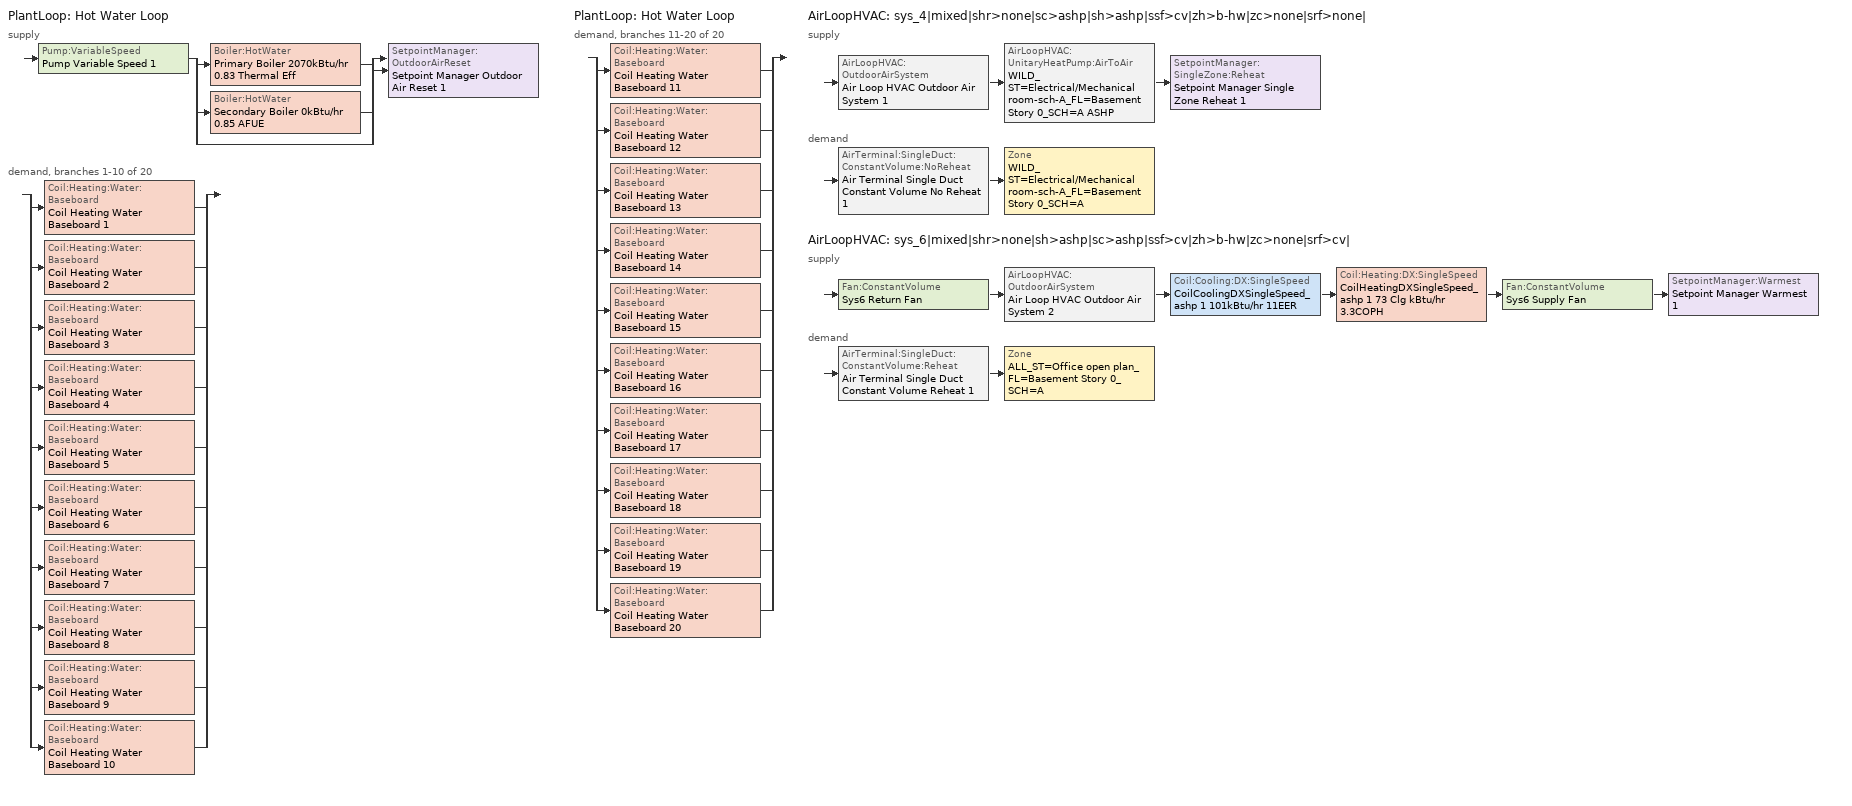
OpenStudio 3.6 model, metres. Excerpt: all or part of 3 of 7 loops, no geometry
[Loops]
PlantLoop 'Hot Water Loop'
 supply: Pump:VariableSpeed 'Pump Variable Speed 1' > split
  | Boiler:HotWater 'Primary Boiler 2070kBtu/hr 0.83 Thermal Eff'
  | Boiler:HotWater 'Secondary Boiler 0kBtu/hr 0.85 AFUE'
  | bypass
  join > SetpointManager:OutdoorAirReset 'Setpoint Manager Outdoor Air Reset 1'
 demand, branches 1-10 of 20: split
  | Coil:Heating:Water:Baseboard 'Coil Heating Water Baseboard 1'
  | Coil:Heating:Water:Baseboard 'Coil Heating Water Baseboard 2'
  | Coil:Heating:Water:Baseboard 'Coil Heating Water Baseboard 3'
  | Coil:Heating:Water:Baseboard 'Coil Heating Water Baseboard 4'
  | Coil:Heating:Water:Baseboard 'Coil Heating Water Baseboard 5'
  | Coil:Heating:Water:Baseboard 'Coil Heating Water Baseboard 6'
  | Coil:Heating:Water:Baseboard 'Coil Heating Water Baseboard 7'
  | Coil:Heating:Water:Baseboard 'Coil Heating Water Baseboard 8'
  | Coil:Heating:Water:Baseboard 'Coil Heating Water Baseboard 9'
  | Coil:Heating:Water:Baseboard 'Coil Heating Water Baseboard 10'
PlantLoop 'Hot Water Loop'
 demand, branches 11-20 of 20: split
  | Coil:Heating:Water:Baseboard 'Coil Heating Water Baseboard 11'
  | Coil:Heating:Water:Baseboard 'Coil Heating Water Baseboard 12'
  | Coil:Heating:Water:Baseboard 'Coil Heating Water Baseboard 13'
  | Coil:Heating:Water:Baseboard 'Coil Heating Water Baseboard 14'
  | Coil:Heating:Water:Baseboard 'Coil Heating Water Baseboard 15'
  | Coil:Heating:Water:Baseboard 'Coil Heating Water Baseboard 16'
  | Coil:Heating:Water:Baseboard 'Coil Heating Water Baseboard 17'
  | Coil:Heating:Water:Baseboard 'Coil Heating Water Baseboard 18'
  | Coil:Heating:Water:Baseboard 'Coil Heating Water Baseboard 19'
  | Coil:Heating:Water:Baseboard 'Coil Heating Water Baseboard 20'
AirLoopHVAC 'sys_4|mixed|shr>none|sc>ashp|sh>ashp|ssf>cv|zh>b-hw|zc>none|srf>none|'
 supply: AirLoopHVAC:OutdoorAirSystem 'Air Loop HVAC Outdoor Air System 1' > AirLoopHVAC:UnitaryHeatPump:AirToAir 'WILD_ST=Electrical/Mechanical room-sch-A_FL=Basement Story 0_SCH=A ASHP' > SetpointManager:SingleZone:Reheat 'Setpoint Manager Single Zone Reheat 1'
 demand: AirTerminal:SingleDuct:ConstantVolume:NoReheat 'Air Terminal Single Duct Constant Volume No Reheat 1' > Zone 'WILD_ST=Electrical/Mechanical room-sch-A_FL=Basement Story 0_SCH=A'
AirLoopHVAC 'sys_6|mixed|shr>none|sh>ashp|sc>ashp|ssf>cv|zh>b-hw|zc>none|srf>cv|'
 supply: Fan:ConstantVolume 'Sys6 Return Fan' > AirLoopHVAC:OutdoorAirSystem 'Air Loop HVAC Outdoor Air System 2' > Coil:Cooling:DX:SingleSpeed 'CoilCoolingDXSingleSpeed_ashp 1 101kBtu/hr 11EER' > Coil:Heating:DX:SingleSpeed 'CoilHeatingDXSingleSpeed_ashp 1 73 Clg kBtu/hr 3.3COPH' > Fan:ConstantVolume 'Sys6 Supply Fan' > SetpointManager:Warmest 'Setpoint Manager Warmest 1'
 demand: AirTerminal:SingleDuct:ConstantVolume:Reheat 'Air Terminal Single Duct Constant Volume Reheat 1' > Zone 'ALL_ST=Office open plan_FL=Basement Story 0_SCH=A'
[Sizing:Zone] Zone Cooling Design Supply Air Temperature Input Method=TemperatureDifference; Zone Cooling Design Supply Air Temperature {C}=14; Zone Cooling Design Supply Air Temperature Difference {deltaC}=11; Zone Heating Design Supply Air Temperature Input Method=TemperatureDifference; Zone Heating Design Supply Air Temperature {C}=40; Zone Heating Design Supply Air Temperature Difference {deltaC}=21; Zone Cooling Design Supply Air Humidity Ratio {kg-H2O/kg-air}=0.0085; Zone Heating Design Supply Air Humidity Ratio {kg-H2O/kg-air}=0.008; Zone Heating Sizing Factor=1.3; Zone Cooling Sizing Factor=1; Cooling Design Air Flow Method=DesignDay; Heating Design Air Flow Method=DesignDay; Account for Dedicated Outdoor Air System=No; Dedicated Outdoor Air System Control Strategy=NeutralSupplyAir; Dedicated Outdoor Air Low Setpoint Temperature for Design {C}=autosize; Dedicated Outdoor Air High Setpoint Temperature for Design {C}=autosize; Zone Load Sizing Method=Sensible Load Only No Latent Load; Zone Latent Cooling Design Supply Air Humidity Ratio Input Method=HumidityRatioDifference; Zone Cooling Design Supply Air Humidity Ratio Difference {kgWater/kgDryAir}=0.005; Zone Latent Heating Design Supply Air Humidity Ratio Input Method=HumidityRatioDifference; Zone Humidification Design Supply Air Humidity Ratio Difference {kgWater/kgDryAir}=0.005
ALL_ST=Office open plan_FL=Basement Story 0_SCH=A; WILD_ST=Electrical/Mechanical room-sch-A_FL=Basement Story 0_SCH=A
[Zone equipment]
ALL_ST=Office open plan_FL=Basement Story 0_SCH=A: Zone HVAC Baseboard Convective Water 2, Air Terminal Single Duct Constant Volume Reheat 1
WILD_ST=Electrical/Mechanical room-sch-A_FL=Basement Story 0_SCH=A: Zone HVAC Baseboard Convective Water 1, Air Terminal Single Duct Constant Volume No Reheat 1
[PlantLoop]
Hot Water Loop: Fluid Type=Water; Glycol Concentration=0; Plant Loop Volume {m3}=Autocalculate; Load Distribution Scheme=Optimal
[Sizing:Plant]
Hot Water Loop: Loop Type=Heating; Design Loop Exit Temperature {C}=82; Loop Design Temperature Difference {deltaC}=16; Sizing Option=NonCoincident; Zone Timesteps in Averaging Window=1; Coincident Sizing Factor Mode=None
[Pump:VariableSpeed]
Pump Variable Speed 1: Rated Pump Head {Pa}=210100; Motor Efficiency=0.895; Pump Control Type=Intermittent; Skin Loss Radiative Fraction=0.5; Design Power Sizing Method=PowerPerFlowPerPressure; Design Electric Power per Unit Flow Rate {W/(m3/s)}=348701.1; Design Shaft Power per Unit Flow Rate per Unit Head {W-s/m3-Pa}=1.28205; Design Minimum Flow Rate Fraction=0
[Boiler:HotWater] Fuel Type=NaturalGas; Normalized Boiler Efficiency Curve=BOILER-EFFFPLR-NECB2011; Water Outlet Upper Temperature Limit {C}=99; Parasitic Electric Load {W}=0; Sizing Factor=1
Name | Nominal Capacity {W} | Nominal Thermal Efficiency | Minimum Part Load Ratio | Boiler Flow Mode
Primary Boiler 2070kBtu/hr 0.83 Thermal Eff | 606734 | 0.83 | 0.25 | LeavingSetpointModulated
Secondary Boiler 0kBtu/hr 0.85 AFUE | 0.001 | 0.85 |  | ConstantFlow
[SetpointManager:OutdoorAirReset]
Setpoint Manager Outdoor Air Reset 1: Control Variable=Temperature; Setpoint at Outdoor Low Temperature {C}=82; Outdoor Low Temperature {C}=-16; Setpoint at Outdoor High Temperature {C}=60; Outdoor High Temperature {C}=0; Setpoint Node or NodeList=Hot Water Loop Supply Outlet Node
[AirLoopHVAC] Design Supply Air Flow Rate {m3/s}=autosize; Design Return Air Flow Fraction of Supply Air Flow=1
Name | Availability Schedule
sys_4|mixed|shr>none|sc>ashp|sh>ashp|ssf>cv|zh>b-hw|zc>none|srf>none| | sys_4|mixed|shr>none|sc>ashp|sh>ashp|ssf>cv|zh>b-hw|zc>none|srf>none| Occ Sch
sys_6|mixed|shr>none|sh>ashp|sc>ashp|ssf>cv|zh>b-hw|zc>none|srf>cv| | sys_6|mixed|shr>none|sh>ashp|sc>ashp|ssf>cv|zh>b-hw|zc>none|srf>cv| Occ Sch
[Sizing:System] Design Outdoor Air Flow Rate {m3/s}=Autosize; Preheat Design Temperature {C}=7; Preheat Design Humidity Ratio {kg-H2O/kg-Air}=0.008; Precool Design Humidity Ratio {kg-H2O/kg-Air}=0.008; Central Cooling Design Supply Air Temperature {C}=13; 100% Outdoor Air in Cooling=No; 100% Outdoor Air in Heating=No; Central Cooling Design Supply Air Humidity Ratio {kg-H2O/kg-Air}=0.0085; Zone Maximum Outdoor Air Fraction=1; Cooling Supply Air Flow Rate Per Floor Area {m3/s-m2}=0.00996765; Cooling Fraction of Autosized Cooling Supply Air Flow Rate=1; Cooling Supply Air Flow Rate Per Unit Cooling Capacity {m3/s-W}=3.94755e-05; Heating Supply Air Flow Rate Per Floor Area {m3/s-m2}=0.00996765; Heating Fraction of Autosized Heating Supply Air Flow Rate=1; Heating Fraction of Autosized Cooling Supply Air Flow Rate=1; Heating Supply Air Flow Rate Per Unit Heating Capacity {m3/s-W}=3.15882e-05; Cooling Design Capacity Method=CoolingDesignCapacity; Cooling Design Capacity {W}=autosize; Cooling Design Capacity Per Floor Area {W/m2}=234.7; Fraction of Autosized Cooling Design Capacity=1; Heating Design Capacity Method=HeatingDesignCapacity; Heating Design Capacity {W}=autosize; Heating Design Capacity Per Floor Area {W/m2}=157; Fraction of Autosized Heating Design Capacity=1; Central Cooling Capacity Control Method=OnOff; Occupant Diversity=autosize
Name | Type of Load to Size On | Central Heating Maximum System Air Flow Ratio | Precool Design Temperature {C} | Central Heating Design Supply Air Temperature {C} | Sizing Option | Central Heating Design Supply Air Humidity Ratio {kg-H2O/kg-Air} | Cooling Design Air Flow Method | Cooling Design Air Flow Rate {m3/s} | Heating Design Air Flow Method | Heating Design Air Flow Rate {m3/s} | System Outdoor Air Method
sys_4|mixed|shr>none|sc>ashp|sh>ashp|ssf>cv|zh>b-hw|zc>none|srf>none| | Sensible | 1 | 13 | 43 | NonCoincident | 0.008 | DesignDay | 0 | DesignDay | 0 | ZoneSum
sys_6|mixed|shr>none|sh>ashp|sc>ashp|ssf>cv|zh>b-hw|zc>none|srf>cv| |  | 0.3 | 12.8 | 13.1
[Fan:OnOff]
Fan On Off 1: Availability Schedule=Always On Discrete; Fan Total Efficiency=0.39975; Pressure Rise {Pa}=1110.94; Maximum Flow Rate {m3/s}=autosize; Motor Efficiency=0.615; Motor In Airstream Fraction=1; Fan Power Ratio Function of Speed Ratio Curve=Fan On Off Power Curve; Fan Efficiency Ratio Function of Speed Ratio Curve=Fan On Off Efficiency Curve
[Coil:Cooling:DX:SingleSpeed] Availability Schedule=Always On Discrete; Rated Total Cooling Capacity {W}=autosize; Rated Sensible Heat Ratio=autosize; Rated Air Flow Rate {m3/s}=autosize; Rated Evaporator Fan Power Per Volume Flow Rate 2017 {W/(m3/s)}=773.3; Rated Evaporator Fan Power Per Volume Flow Rate 2023 {W/(m3/s)}=934.4; Total Cooling Capacity Function of Temperature Curve=DXCOOL-NECB2011-REF-CAPFT; Total Cooling Capacity Function of Flow Fraction Curve=DXCOOL-NECB2011-REF-CAPFFLOW; Energy Input Ratio Function of Temperature Curve=DXCOOL-NECB2011-REF-COOLEIRFT; Energy Input Ratio Function of Flow Fraction Curve=DXCOOL-NECB2011-REF-COOLEIRFFLOW; Part Load Fraction Correlation Curve=DXCOOL-NECB2011-REF-COOLPLFFPLR; Minimum Outdoor Dry-Bulb Temperature for Compressor Operation {C}=-25; Nominal Time for Condensate Removal to Begin {s}=0; Ratio of Initial Moisture Evaporation Rate and Steady State Latent Capacity=0; Maximum Cycling Rate {cycles/hr}=0; Latent Capacity Time Constant {s}=0; Condenser Type=AirCooled; Evaporative Condenser Effectiveness=0.9; Evaporative Condenser Air Flow Rate {m3/s}=autosize; Evaporative Condenser Pump Rated Power Consumption {W}=autosize; Crankcase Heater Capacity {W}=0; Maximum Outdoor Dry-Bulb Temperature for Crankcase Heater Operation {C}=10; Basin Heater Capacity {W/K}=0; Basin Heater Setpoint Temperature {C}=2
Name | Rated COP {W/W}
CoilCoolingDXSingleSpeed_ashp 293kBtu/hr 9.5EER | 3.2994
CoilCoolingDXSingleSpeed_ashp 1 101kBtu/hr 11EER | 3.79883
[Coil:Heating:DX:SingleSpeed] Availability Schedule=Always On Discrete; Rated Air Flow Rate {m3/s}=Autosize; Rated Supply Fan Power Per Volume Flow Rate 2017 {W/(m3/s)}=773.3; Rated Supply Fan Power Per Volume Flow Rate 2023 {W/(m3/s)}=934.4; Total Heating Capacity Function of Temperature Curve=DXHEAT-NECB2011-REF-CAPFT; Total Heating Capacity Function of Flow Fraction Curve=DXHEAT-NECB2011-REF-CAPFFLOW; Energy Input Ratio Function of Temperature Curve=DXHEAT-NECB2011-REF-EIRFT; Energy Input Ratio Function of Flow Fraction Curve=DXHEAT-NECB2011-REF-EIRFFLOW; Part Load Fraction Correlation Curve=DXHEAT-NECB2011-REF-PLFFPLR; Minimum Outdoor Dry-Bulb Temperature for Compressor Operation {C}=-10; Defrost Strategy=Resistive; Defrost Control=Timed; Defrost Time Period Fraction=0.166667; Resistive Defrost Heater Capacity {W}=2000
Name | Rated Total Heating Capacity {W} | Rated COP {W/W}
CoilHeatingDXSingleSpeed_ashp 212 Clg kBtu/hr 3.2COPH | 62267.6 | 3.49902
CoilHeatingDXSingleSpeed_ashp 1 73 Clg kBtu/hr 3.3COPH | 21412.7 | 3.54028
[Controller:OutdoorAir] Minimum Outdoor Air Flow Rate {m3/s}=autosize; Maximum Outdoor Air Flow Rate {m3/s}=Autosize; Economizer Control Type=DifferentialEnthalpy; Economizer Control Action Type=ModulateFlow; Lockout Type=NoLockout; Minimum Limit Type=FixedMinimum; High Humidity Control=No; Heat Recovery Bypass Control Type=BypassWhenWithinEconomizerLimits
Name | Minimum Outdoor Air Schedule | Controller Mechanical Ventilation
Controller Outdoor Air 1 | sys_4|mixed|shr>none|sc>ashp|sh>ashp|ssf>cv|zh>b-hw|zc>none|srf>none| Occ Sch | Controller Mechanical Ventilation 1
Controller Outdoor Air 2 | sys_6|mixed|shr>none|sh>ashp|sc>ashp|ssf>cv|zh>b-hw|zc>none|srf>cv| Occ Sch | Controller Mechanical Ventilation 2
[Controller:MechanicalVentilation] Availability Schedule=Always On Discrete; System Outdoor Air Method=ZoneSum
Controller Mechanical Ventilation 1; Controller Mechanical Ventilation 2
[AirLoopHVAC:OutdoorAirSystem]
Name | Controller
Air Loop HVAC Outdoor Air System 1 | Controller Outdoor Air 1
Air Loop HVAC Outdoor Air System 2 | Controller Outdoor Air 2
[Coil:Heating:Electric] Availability Schedule=Always On Discrete
Coil Heating Electric 1; Coil Heating Electric 2
[AirLoopHVAC:UnitaryHeatPump:AirToAir]
WILD_ST=Electrical/Mechanical room-sch-A_FL=Basement Story 0_SCH=A ASHP: Availability Schedule=Always On Discrete; Supply Air Flow Rate During Cooling Operation {m3/s}=Autosize; Supply Air Flow Rate During Heating Operation {m3/s}=Autosize; Controlling Zone or Thermostat Location=WILD_ST=Electrical/Mechanical room-sch-A_FL=Basement Story 0_SCH=A; Supply Air Fan=Fan On Off 1; Heating Coil=CoilHeatingDXSingleSpeed_ashp 212 Clg kBtu/hr 3.2COPH; Cooling Coil=CoilCoolingDXSingleSpeed_ashp 293kBtu/hr 9.5EER; Supplemental Heating Coil=Coil Heating Electric 1; Maximum Supply Air Temperature from Supplemental Heater {C}=Autosize; Supply Air Fan Operating Mode Schedule=sys_4|mixed|shr>none|sc>ashp|sh>ashp|ssf>cv|zh>b-hw|zc>none|srf>none| Occ Sch
[SetpointManager:SingleZone:Reheat]
Setpoint Manager Single Zone Reheat 1: Minimum Supply Air Temperature {C}=13; Maximum Supply Air Temperature {C}=43; Control Zone=WILD_ST=Electrical/Mechanical room-sch-A_FL=Basement Story 0_SCH=A; Setpoint Node or NodeList=sys_4|mixed|shr>none|sc>ashp|sh>ashp|ssf>cv|zh>b-hw|zc>none|srf>none| Supply Outlet Node
[Coil:Heating:Water:Baseboard] Heating Design Capacity Method=HeatingDesignCapacity; Heating Design Capacity {W}=autosize; Heating Design Capacity Per Floor Area {W/m2}=0; Fraction of Autosized Heating Design Capacity=0.8
Coil Heating Water Baseboard 1; Coil Heating Water Baseboard 2; Coil Heating Water Baseboard 3; Coil Heating Water Baseboard 4; Coil Heating Water Baseboard 5; Coil Heating Water Baseboard 6; Coil Heating Water Baseboard 7; Coil Heating Water Baseboard 8; Coil Heating Water Baseboard 9; Coil Heating Water Baseboard 10; Coil Heating Water Baseboard 11; Coil Heating Water Baseboard 12; Coil Heating Water Baseboard 13; Coil Heating Water Baseboard 14; Coil Heating Water Baseboard 15; Coil Heating Water Baseboard 16; Coil Heating Water Baseboard 17; Coil Heating Water Baseboard 18; Coil Heating Water Baseboard 19; Coil Heating Water Baseboard 20
[ZoneHVAC:Baseboard:Convective:Water] Availability Schedule=Always On Discrete
Name | Heating Coil
Zone HVAC Baseboard Convective Water 1 | Coil Heating Water Baseboard 1
Zone HVAC Baseboard Convective Water 2 | Coil Heating Water Baseboard 2
Zone HVAC Baseboard Convective Water 3 | Coil Heating Water Baseboard 3
Zone HVAC Baseboard Convective Water 4 | Coil Heating Water Baseboard 4
Zone HVAC Baseboard Convective Water 5 | Coil Heating Water Baseboard 5
Zone HVAC Baseboard Convective Water 6 | Coil Heating Water Baseboard 6
Zone HVAC Baseboard Convective Water 7 | Coil Heating Water Baseboard 7
Zone HVAC Baseboard Convective Water 8 | Coil Heating Water Baseboard 8
Zone HVAC Baseboard Convective Water 9 | Coil Heating Water Baseboard 9
Zone HVAC Baseboard Convective Water 10 | Coil Heating Water Baseboard 10
Zone HVAC Baseboard Convective Water 11 | Coil Heating Water Baseboard 11
Zone HVAC Baseboard Convective Water 12 | Coil Heating Water Baseboard 12
Zone HVAC Baseboard Convective Water 13 | Coil Heating Water Baseboard 13
Zone HVAC Baseboard Convective Water 14 | Coil Heating Water Baseboard 14
Zone HVAC Baseboard Convective Water 15 | Coil Heating Water Baseboard 15
Zone HVAC Baseboard Convective Water 16 | Coil Heating Water Baseboard 16
Zone HVAC Baseboard Convective Water 17 | Coil Heating Water Baseboard 17
Zone HVAC Baseboard Convective Water 18 | Coil Heating Water Baseboard 18
Zone HVAC Baseboard Convective Water 19 | Coil Heating Water Baseboard 19
Zone HVAC Baseboard Convective Water 20 | Coil Heating Water Baseboard 20
[AirTerminal:SingleDuct:ConstantVolume:NoReheat]
Air Terminal Single Duct Constant Volume No Reheat 1: Availability Schedule=Always On Discrete; Maximum Air Flow Rate {m3/s}=AutoSize
[Fan:ConstantVolume] Availability Schedule=Always On Discrete; Fan Total Efficiency=0.39975; Pressure Rise {Pa}=640; Maximum Flow Rate {m3/s}=AutoSize; Motor Efficiency=0.615
Sys6 Supply Fan; Sys6 Return Fan
[SetpointManager:Warmest]
Setpoint Manager Warmest 1: Control Variable=Temperature; Minimum Setpoint Temperature {C}=13; Maximum Setpoint Temperature {C}=24; Strategy=MaximumTemperature; Setpoint Node or NodeList=sys_6|mixed|shr>none|sh>ashp|sc>ashp|ssf>cv|zh>b-hw|zc>none|srf>cv| Supply Outlet Node
[AirTerminal:SingleDuct:ConstantVolume:Reheat]
Air Terminal Single Duct Constant Volume Reheat 1: Availability Schedule=Always On Discrete; Maximum Air Flow Rate {m3/s}=autosize; Reheat Coil=Coil Heating Electric 2; Maximum Hot Water or Steam Flow Rate {m3/s}=autosize; Minimum Hot Water or Steam Flow Rate {m3/s}=0; Convergence Tolerance=0.001; Maximum Reheat Air Temperature {C}=35
[Schedule:Ruleset]
Name | Default Day Schedule | Summer Design Day Schedule | Winter Design Day Schedule
sys_4|mixed|shr>none|sc>ashp|sh>ashp|ssf>cv|zh>b-hw|zc>none|srf>none| Occ Sch | sys_4|mixed|shr>none|sc>ashp|sh>ashp|ssf>cv|zh>b-hw|zc>none|srf>none| Occ Sch Default | sys_4|mixed|shr>none|sc>ashp|sh>ashp|ssf>cv|zh>b-hw|zc>none|srf>none| Occ Sch Summer Design Day | sys_4|mixed|shr>none|sc>ashp|sh>ashp|ssf>cv|zh>b-hw|zc>none|srf>none| Occ Sch Winter Design Day
sys_6|mixed|shr>none|sh>ashp|sc>ashp|ssf>cv|zh>b-hw|zc>none|srf>cv| Occ Sch | sys_6|mixed|shr>none|sh>ashp|sc>ashp|ssf>cv|zh>b-hw|zc>none|srf>cv| Occ Sch Default | sys_6|mixed|shr>none|sh>ashp|sc>ashp|ssf>cv|zh>b-hw|zc>none|srf>cv| Occ Sch Summer Design Day | sys_6|mixed|shr>none|sh>ashp|sc>ashp|ssf>cv|zh>b-hw|zc>none|srf>cv| Occ Sch Winter Design Day
[Schedule:Day]
sys_4|mixed|shr>none|sc>ashp|sh>ashp|ssf>cv|zh>b-hw|zc>none|srf>none| Occ Sch Default; sys_6|mixed|shr>none|sh>ashp|sc>ashp|ssf>cv|zh>b-hw|zc>none|srf>cv| Occ Sch Default: 8, 0, 0, 19, 0, 1, 24, 0, 0
sys_4|mixed|shr>none|sc>ashp|sh>ashp|ssf>cv|zh>b-hw|zc>none|srf>none| Occ Sch Winter Design Day; sys_4|mixed|shr>none|sc>ashp|sh>ashp|ssf>cv|zh>b-hw|zc>none|srf>none| Occ Sch Summer Design Day; sys_6|mixed|shr>none|sh>ashp|sc>ashp|ssf>cv|zh>b-hw|zc>none|srf>cv| Occ Sch Winter Design Day; sys_6|mixed|shr>none|sh>ashp|sc>ashp|ssf>cv|zh>b-hw|zc>none|srf>cv| Occ Sch Summer Design Day: 24, 0, 1
sys_4|mixed|shr>none|sc>ashp|sh>ashp|ssf>cv|zh>b-hw|zc>none|srf>none| Occ Sch Sunday; sys_6|mixed|shr>none|sh>ashp|sc>ashp|ssf>cv|zh>b-hw|zc>none|srf>cv| Occ Sch Sunday: 24, 0, 0
[Schedule:Rule] Rule Order=0; Apply Sunday=Yes; Apply Saturday=Yes; Date Specification Type=DateRange; Start Month=1; Start Day=1; End Month=12; End Day=31
Name | Schedule Ruleset | Day Schedule
sys_4|mixed|shr>none|sc>ashp|sh>ashp|ssf>cv|zh>b-hw|zc>none|srf>none| Occ Sch Sunday Rule | sys_4|mixed|shr>none|sc>ashp|sh>ashp|ssf>cv|zh>b-hw|zc>none|srf>none| Occ Sch | sys_4|mixed|shr>none|sc>ashp|sh>ashp|ssf>cv|zh>b-hw|zc>none|srf>none| Occ Sch Sunday
sys_6|mixed|shr>none|sh>ashp|sc>ashp|ssf>cv|zh>b-hw|zc>none|srf>cv| Occ Sch Sunday Rule | sys_6|mixed|shr>none|sh>ashp|sc>ashp|ssf>cv|zh>b-hw|zc>none|srf>cv| Occ Sch | sys_6|mixed|shr>none|sh>ashp|sc>ashp|ssf>cv|zh>b-hw|zc>none|srf>cv| Occ Sch Sunday
[Schedule:Constant]
Always On Discrete: Value=1
[Curve:Exponent]
Fan On Off Power Curve: Coefficient1 Constant=1; Coefficient2 Constant=0; Coefficient3 Constant=0; Minimum Value of x=0; Maximum Value of x=1
[Curve:Cubic]
Name | Coefficient1 Constant | Coefficient2 x | Coefficient3 x**2 | Coefficient4 x**3 | Minimum Value of x | Maximum Value of x
Fan On Off Efficiency Curve | 1 | 0 | 0 | 0 | 0 | 1
DXHEAT-NECB2011-REF-CAPFT | 0.729009 | 0.0319275 | 0.000136404 | -8.748e-06 | -20 | 20
DXHEAT-NECB2011-REF-CAPFFLOW | 0.84 | 0.16 | 0 | 0 | 0.5 | 1.5
DXHEAT-NECB2011-REF-EIRFT | 1.2183 | -0.03612 | 0.00142 | -2.68e-05 | -20 | 20
DXHEAT-NECB2011-REF-PLFFPLR | 0.3696 | 2.3362 | -2.9577 | 1.2596 | 0.7 | 1
DXCOOL-NECB2011-REF-COOLPLFFPLR | 0.0277 | 4.9151 | -8.184 | 4.2702 | 0.7 | 1
BOILER-EFFFPLR-NECB2011 | 0.3831 | 2.0567 | -2.6469 | 1.2148 | 0 | 1
[Curve:Biquadratic] Minimum Value of x=13; Maximum Value of x=24; Minimum Value of y=24; Maximum Value of y=46
Name | Coefficient1 Constant | Coefficient2 x | Coefficient3 x**2 | Coefficient4 y | Coefficient5 y**2 | Coefficient6 x*y
DXCOOL-NECB2011-REF-CAPFT | 0.867905 | 0.0142459 | 0.00055436 | -0.0075575 | 3.3e-05 | -0.0001918
DXCOOL-NECB2011-REF-COOLEIRFT | 0.114171 | 0.0281822 | -0.0004199 | 0.0214108 | 0.000161028 | -0.000679104
[Curve:Quadratic]
Name | Coefficient1 Constant | Coefficient2 x | Coefficient3 x**2 | Minimum Value of x | Maximum Value of x
DXHEAT-NECB2011-REF-EIRFFLOW | 1.3824 | -0.4336 | 0.0512 | 0 | 1
DXCOOL-NECB2011-REF-CAPFFLOW | 0.8 | 0.2 | 0 | 0.5 | 1.5
DXCOOL-NECB2011-REF-COOLEIRFFLOW | 1.1552 | -0.1808 | 0.0256 | 0.5 | 1.5
